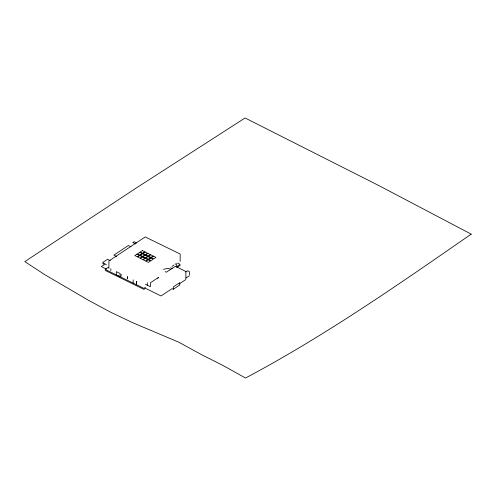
<?xml version="1.0" encoding="UTF-8"?>
<svg xmlns="http://www.w3.org/2000/svg" width="496" height="496" viewBox="0 0 496 496"><rect width="100%" height="100%" fill="white"/><g stroke="black" fill="none" stroke-linecap="round" stroke-linejoin="round"><path stroke-width="0.74" d="M157.74 278.392L158.683 277.289L150.437 282.739L150.437 286.744L145.464 284.295M120.051 276.811L120.051 273.476L116.312 271.641L116.312 274.976L120.051 276.811L121.123 276.098L121.123 274.096M172.031 266.377L173.885 265.149M175.119 264.331L176.359 263.512L176.359 266.848M145.464 287.296L143.871 288.35L105.214 269.427L108.444 267.288L108.444 267.623M176.297 266.916L180.166 264.362L177.425 263.023M176.942 267.493L180.166 265.36M185.826 271.963L187.637 270.766L189.484 271.696L189.484 274.697M185.857 278.101L189.484 275.702M179.143 283.972L185.876 279.521M173.309 289.261L179.763 284.995L179.763 282.658L173.309 286.924L173.309 289.261L172.081 288.641L161.008 295.957L145.464 288.3L143.871 289.348L105.214 270.425M163.494 269.309L168.336 268.286L170.798 269.526M136.946 281.678L136.474 281.449L136.474 284.785M136.729 243.021L134.125 241.707L132.823 242.569L135.513 243.92M131.074 246.853L128.39 245.501L113.857 255.105L116.548 256.457M170.488 267.753L172.335 268.683M165.112 271.61L166.34 272.23L175.41 266.234L185.876 271.51L185.876 278.516M110.23 260.636L107.539 259.278L102.672 262.496L106.367 264.697M102.672 263.5L104.52 264.43L101.296 266.563L106.218 269.043M180.166 261.355L180.166 254.014L145.204 236.952L108.909 260.946L108.909 268.286M147.306 282.72L147.306 285.386M136.605 281.356L136.605 284.698M133.188 279.856L133.188 283.191M127.509 276.687L127.379 278.783L127.379 276.78M110.837 268.702L110.837 270.704M471.2 234.137C397.879 284.946 324.427 336.133 245.52 378.026L223.25 365.608L200.967 354.361L178.858 342.234L133.25 322.946L110.527 312.158L88.325 300.198L45.248 274.964L24.8 261.609L135.284 188.629L245.08 117.974L378.665 185.485L471.2 234.137M136.983 254.144L134.831 255.57L137.293 256.81L139.444 255.39L136.983 254.144M139.667 252.371L137.516 253.791L139.977 255.031L142.129 253.611L139.667 252.371M142.358 250.592L140.207 252.011L142.668 253.258L144.82 251.832L142.358 250.592M139.748 255.545L137.597 256.965L140.064 258.205L142.216 256.785L139.748 255.545M142.439 253.766L140.287 255.186L142.749 256.432L144.9 255.006L142.439 253.766M145.13 251.987L142.978 253.413L145.44 254.653L147.591 253.233L145.13 251.987M142.519 256.94L140.368 258.36L142.829 259.606L144.981 258.18L142.519 256.94M145.21 255.161L143.059 256.587L145.52 257.827L147.672 256.407L145.21 255.161M147.895 253.388L145.75 254.808L148.211 256.048L150.362 254.628L147.895 253.388M145.291 258.335L143.139 259.761L145.601 261.001L147.752 259.582L145.291 258.335M147.982 256.562L145.83 257.982L148.292 259.222L150.443 257.802L147.982 256.562M150.666 254.783L148.515 256.203L150.982 257.449L153.128 256.023L150.666 254.783M148.062 259.737L145.911 261.156L148.372 262.396L150.524 260.977L148.062 259.737M150.747 257.957L148.602 259.377L151.063 260.623L153.214 259.197L150.747 257.957M153.438 256.178L151.286 257.604L153.748 258.844L155.899 257.424L153.438 256.178"/></g></svg>
